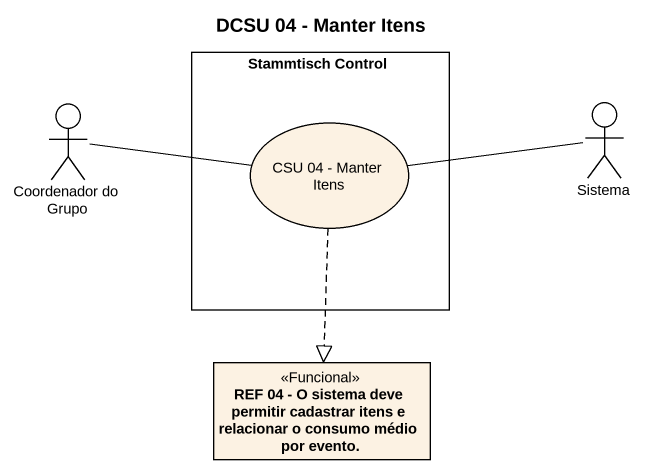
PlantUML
@startuml
title DCSU 04 - Manter Itens
allowmixing
hide circle
hide empty members
rectangle "Stammtisch Control" as Stammtisch_Control {
  usecase "CSU 04 - Manter Itens" as CSU_04_Manter_Itens
}
actor "Coordenador do Grupo" as Coordenador_do_Grupo
actor Sistema
class "REF 04 - O sistema deve permitir cadastrar itens e relacionar o consumo médio por evento." as REF_04_O_sistema_deve <<Funcional>>
Coordenador_do_Grupo -right- CSU_04_Manter_Itens
CSU_04_Manter_Itens -right- Sistema
CSU_04_Manter_Itens ..|> REF_04_O_sistema_deve
@enduml
